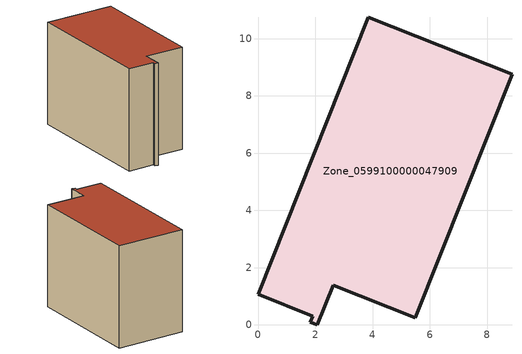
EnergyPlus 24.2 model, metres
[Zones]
Zone_0599100000047909
 floor ground (C_G): 3.85,10.75 8.87,8.75 5.49,0.25 2.63,1.39 2.07,0 1.82,0.1 1.91,0.31 0,1.07 z0.24
 wall outside (C_F): 1.91,0.31 1.82,0.1 2.07,0 2.63,1.39 5.49,0.25 8.87,8.75 3.85,10.75 0,1.07 1.91,0.31 z0.24:8.08
 roof outside (C_R): 3.85,10.75 0,1.07 1.91,0.31 1.82,0.1 2.07,0 2.63,1.39 5.49,0.25 8.87,8.75 z8.08
[BUILDING]
Pand.0599100000047909: North Axis=0; Terrain=City; Loads Convergence Tolerance Value=0.04; Temperature Convergence Tolerance Value=0.4; Solar Distribution=FullExterior; Maximum Number of Warmup Days=25; Minimum Number of Warmup Days=1
[Site:Location]
Rotterdam.The.Hague.AP_ZH_NLD Design_Conditions: Latitude=51.96; Longitude=4.45; Time Zone=1; Elevation=-4.5
[SITE:GROUNDTEMPERATURE:BUILDINGSURFACE]
18, 18, 18, 18, 18, 18, 18, 18, 18, 18, 18, 18
[MATERIAL] Thermal Absorptance=0.9; Solar Absorptance=0.7; Visible Absorptance=0.7
Name | Roughness | Thickness | Conductivity | Density | Specific Heat
G.TI.1975-1991 | MediumSmooth | 0.15 | 0.288461 | 540 | 1210
F.TI.1975-1991 | Rough | 0.3 | 0.230769 | 1920 | 840
R.TI.1975-1991 | MediumRough | 0.2 | 0.153846 | 1500 | 1000
[CONSTRUCTION]
C_G: G.TI.1975-1991
C_F: F.TI.1975-1991
C_R: R.TI.1975-1991
[ZONE]
Zone_0599100000047909: Type=1; Multiplier=1; Ceiling Height=Autocalculate; Volume=Autocalculate; Floor Area=autocalculate; Part of Total Floor Area=Yes
[ZONEINFILTRATION:DESIGNFLOWRATE]
Infil_Zone_0599100000047909: Zone or ZoneList or Space or SpaceList=Zone_0599100000047909; Schedule=AlwaysOn; Design Flow Rate Calculation Method=Flow/Area; Flow Rate per Floor Area=0.003; Constant Term Coefficient=1; Temperature Term Coefficient=0; Velocity Term Coefficient=0; Velocity Squared Term Coefficient=0
[HVACTEMPLATE:ZONE:IDEALLOADSAIRSYSTEM]
Zone_0599100000047909: Maximum Heating Supply Air Temperature=50; Minimum Cooling Supply Air Temperature=13; Maximum Heating Supply Air Humidity Ratio=0.0156; Minimum Cooling Supply Air Humidity Ratio=0.0077; Heating Limit=NoLimit; Cooling Limit=NoLimit; Dehumidification Control Type=ConstantSensibleHeatRatio; Cooling Sensible Heat Ratio=0.7; Dehumidification Setpoint=60; Humidification Control Type=None; Humidification Setpoint=30; Outdoor Air Method=None; Outdoor Air Flow Rate per Person=0.00944; Outdoor Air Flow Rate per Zone Floor Area=0; Outdoor Air Flow Rate per Zone=0; Demand Controlled Ventilation Type=None; Outdoor Air Economizer Type=NoEconomizer; Heat Recovery Type=None; Sensible Heat Recovery Effectiveness=0.7; Latent Heat Recovery Effectiveness=0.65
[ZONECONTROL:THERMOSTAT]
ThermostatControl_Zone_0599100000047909: Zone or ZoneList=Zone_0599100000047909; Control Type Schedule=DualSetpointControlType; Control 1=Thermostat_Zone_0599100000047909; Temperature Difference Between Cutout And Setpoint=0
[THERMOSTATSETPOINT:DUALSETPOINT]
Thermostat_Zone_0599100000047909: Heating Setpoint Temperature Schedule=HeatingSetpoint_Zone_0599100000047909; Cooling Setpoint Temperature Schedule=CoolingSetpoint_Zone_0599100000047909
[SCHEDULE:COMPACT]
HeatingSetpoint_Zone_0599100000047909: Through: 12/31, For: AllDays, Until: 24:00, 21
CoolingSetpoint_Zone_0599100000047909: Through: 12/31, For: AllDays, Until: 24:00, 24
DualSetpointControlType: Through: 12/31, For: AllDays, Until: 24:00, 4
AlwaysOn: Through: 12/31, For: AllDays, Until: 24:00, 1
